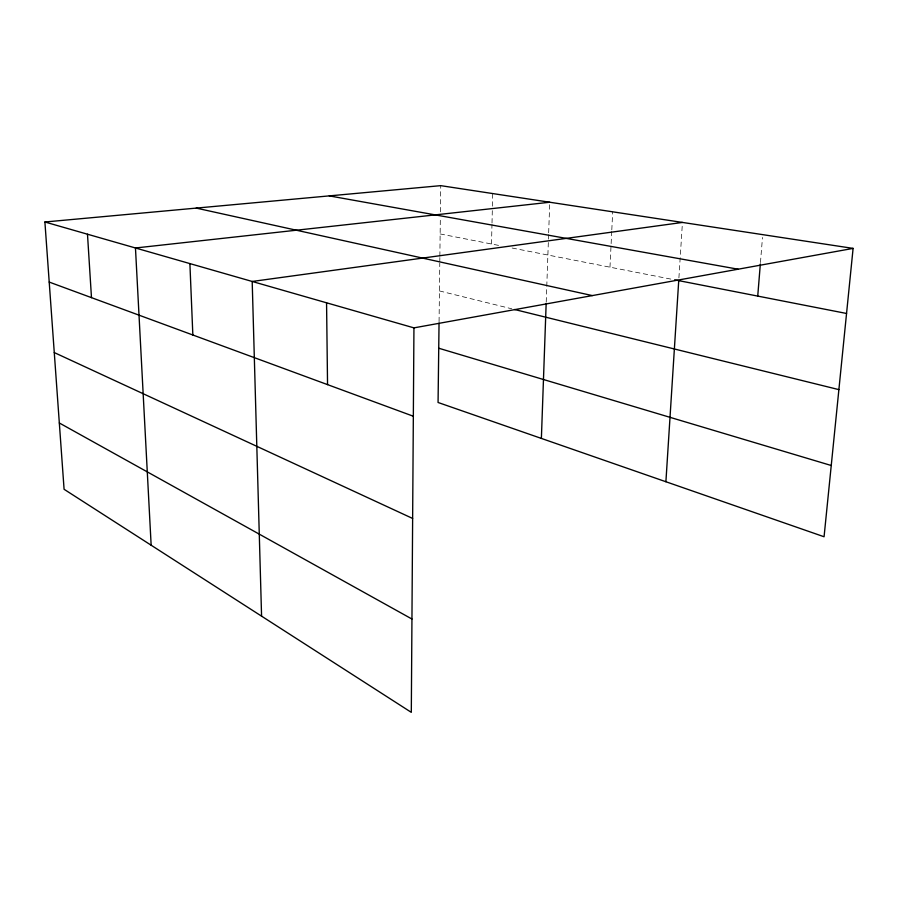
<?xml version="1.0" encoding="UTF-8"?>
<svg xmlns="http://www.w3.org/2000/svg" width="898" height="898" viewBox="0 0 898 898"><rect width="100%" height="100%" fill="white"/><g stroke="black" fill="none" stroke-linecap="round" stroke-linejoin="round"><path stroke-width="0.67" stroke-dasharray="4.49 3.37" d="M439.066 321.675L439.784 263.136M439.796 261.745L439.852 257.569M439.863 256.188L440.346 217.383M440.413 211.861L440.738 185.65M491.52 243.998L491.981 224.377M492.014 222.985L492.373 207.561M492.407 206.17L492.699 193.553M546.22 301.986L548.622 234.187M548.667 232.795L549.756 202.241M609.978 267.177L611.74 231.19M611.807 229.809L612.683 211.816M678.91 277.864L682.357 223.815M760.449 262.575L762.492 237.442M440.143 233.94L501.14 245.884M512.141 248.028L673.231 279.559M439.436 290.93L511.815 308.811"/><path stroke-width="1.35" d="M44.9 221.997L413.944 327.871L411.306 712.35L64.084 489.287L44.9 221.997L440.738 185.65L853.1 248.398L824.072 536.757L438.067 402.484L439.043 323.067M541.382 438.426L546.164 303.367M665.901 481.732L678.731 280.636M757.732 296.093L760.337 263.978M413.944 327.871L853.1 248.398M682.446 222.435L252.192 281.467L261.576 616.163M549.756 202.241L135.463 247.983L151.156 545.221M329.285 195.887L738.134 269.209M674.611 279.828L846.556 313.469M196.247 208.1L592.332 295.588M514.52 309.484L838.889 389.631M438.729 348.222L831.245 465.501M49.21 282.073L413.338 416.234M54.273 352.566L412.631 518.449M59.324 422.98L411.946 619.025M87.488 234.221L91.484 297.653M189.893 263.597L192.846 334.999M326.558 302.806L327.546 384.625"/></g></svg>
